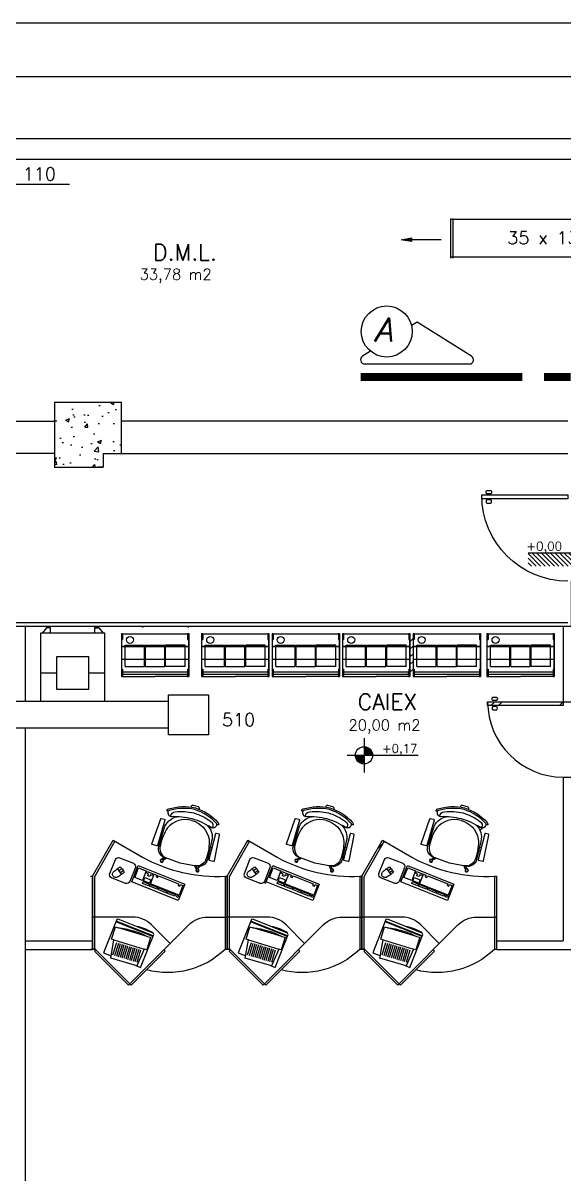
# Model space of a CAD drawing. Extents: x 372.3 to 443.5, y -41.5 to 0.6.
# Drawn here: x 410.67 to 415.7, y -10.1 to 0.59 of the extents above; entities that cross this region are included whole.
import ezdxf
from ezdxf.enums import TextEntityAlignment as Align

# ---------------------------------------------------------------- set-up
doc = ezdxf.new("R2010")
doc.units = 0
doc.header["$MEASUREMENT"] = 0
doc.layers.get('0').update_dxf_attribs({"linetype": 'CONTINUOUS'})
for name, color, linetype in [('A1ALV50', 13, 'CONTINUOUS'), ('A1ALV70', 145, 'CONTINUOUS'), ('A1DIVD', 16, 'CONTINUOUS'), ('A1DIVS', 30, 'CONTINUOUS'), ('A1MOBI', 253, 'CONTINUOUS'), ('A1PORTA', 40, 'CONTINUOUS'), ('A1VISTA10', 10, 'CONTINUOUS'), ('A1VISTA20', 75, 'CONTINUOUS'), ('A2HACHU', 11, 'CONTINUOUS'), ('A2SIMBL', 30, 'CONTINUOUS'), ('A2TXT25', 4, 'CONTINUOUS'), ('A2TXT50', 13, 'CONTINUOUS'), ('AC-DUTOS', 14, 'CONTINUOUS'), ('AC-MOVEIS', 252, 'CONTINUOUS'), ('AC-TEXTO', 7, 'CONTINUOUS'), ('S2MARGF', 4, 'CONTINUOUS'), ('S2MARGG', 9, 'CONTINUOUS')]:
    doc.layers.add(name, color=color, linetype=linetype)
doc.styles.add('ROMANS', font='ROMANS.SHX')
doc.styles.add('SIMPLEX-08', font='simplex.shx', dxfattribs={"height": 0.08})
doc.styles.add('SIMPLEX-10', font='simplex.shx', dxfattribs={"height": 0.1})
doc.styles.add('SIMPLEX-15', font='simplex.shx', dxfattribs={"height": 0.15})

# ---------------------------------------------------------------- blocks, each defined once
blk = doc.blocks.new('NIV-2')
at = {"layer": 'A2HACHU'}
h = blk.add_hatch(dxfattribs=at)
h.set_pattern_fill('ANSI31', color=256, scale=0.24, style=0)
h.set_pattern_definition([(135, (11.883554, -8.99856), (0.021213203, 0.021213203), [])])
h.paths.add_polyline_path([(-0.405, -0.12), (0, -0.12), (0, -0.24), (-0.405, -0.24)])
h.paths.add_polyline_path([(0, 0), (0.405, 0), (0.405, -0.12), (0, -0.12)])
for p, q in [((0, 0), (0, -0.12)), ((0.405, 0), (0, 0)), ((0, -0.12), (-0.405, -0.12))]:
    blk.add_line(p, q)
at = {"layer": 'A2TXT25', "style": 'SIMPLEX-08'}
for p in [(-0.01, 0.03), (-0.42, -0.095)]:
    blk.add_attdef('+0.00', p, '', height=0.08, dxfattribs=at)
blk = doc.blocks.new('P-P080E')
at = {"color": 1}
for points in [[(-0.042, 0.754), (-0.042, 0.715, 0.363892), (-0.01, 0.715), (-0.01, 0.754, 0.363892)], [(0.077, 0.754), (0.077, 0.715, -0.363892), (0.045, 0.715), (0.045, 0.754, -0.363892)]]:
    blk.add_lwpolyline(points, format="xyb", close=True, dxfattribs=at)
blk.add_lwpolyline([(0, 0.8), (0, 0), (0.035, 0), (0.035, 0.8)], close=True)
blk.add_arc((0, 0), 0.8, 0, 90, dxfattribs=at)

msp = doc.modelspace()

# ---------------------------------------------------------------- hatches: boundary and pattern name
at = {"layer": 'A2HACHU'}
h = msp.add_hatch(dxfattribs=at)
h.set_pattern_fill('AR-CONC,_O', color=256, scale=0.05, double=1)
h.set_pattern_definition([(50, (387.43742, -23.28168), (0.35863, -0.031376), [0.0375, -0.4125]), (355, (387.43742, -23.28168), (-0.0693757, 0.376096), [0.03, -0.33]), (100.4514, (387.4673, -23.2843), (0.2892547, 0.3447198), [0.03187, -0.350571]), (46.1842, (387.4374, -23.1817), (0.5336205, -0.0827595), [0.05625, -0.61875]), (96.6356, (387.4819, -23.1886), (0.467331, 0.487059), [0.047805, -0.5258565]), (351.1842, (387.4374, -23.1817), (0.467331, 0.487059), [0.045, -0.495]), (21, (387.48742, -23.20668), (0.2984535, -0.2013094), [0.0375, -0.4125]), (326, (387.48742, -23.20668), (0.1216577, 0.362575), [0.03, -0.33]), (71.4514, (387.5123, -23.22346), (0.4201113, 0.1612652), [0.03187, -0.350571]), (37.5, (387.43742, -23.28168), (0.00607993, 0.16644693), [0, -0.326, 0, -0.335, 0, -0.33125]), (7.5, (387.43742, -23.28168), (0.1315348, 0.1972059), [0, -0.191, 0, -0.3185, 0, -0.12625]), (327.5, (387.32592, -23.28168), (0.2669112, -0.01127744), [0, -0.125, 0, -0.39, 0, -0.5175]), (317.5, (387.27592, -23.28168), (0.291593, 0.0500525), [0, -0.1625, 0, -0.259, 0, -0.3675])])
h.paths.add_polyline_path([(410.968, -2.935), (410.968, -3.535), (411.418, -3.535), (411.418, -3.41), (411.588, -3.41), (411.588, -2.935)])
at = {"layer": 'AC-TEXTO', "ltscale": 0.2}
msp.add_hatch(color=256, dxfattribs=at).paths.add_polyline_path([(414.185, -1.424), (414.281, -1.439), (414.281, -1.407)])

# ---------------------------------------------------------------- linework, layer by layer
at = {"layer": 'A1ALV50', "ltscale": 0.2}
for p, q in [((383.514, -0.485), (430.502, -0.485)), ((383.232, -0.675), (420.693, -0.675)), ((406.742, -3.11), (410.968, -3.11)), ((410.968, -3.41), (406.742, -3.41))]:
    msp.add_line(p, q, dxfattribs=at)
at = {"layer": 'A1ALV50'}
for p, q in [((415.734, -3.11), (411.588, -3.11)), ((411.588, -3.41), (415.734, -3.41))]:
    msp.add_line(p, q, dxfattribs=at)
at = {"layer": 'A1ALV70'}
for p, q in [((410.968, -2.935), (410.968, -3.535)), ((411.588, -2.935), (410.968, -2.935)), ((411.418, -3.41), (411.418, -3.535)), ((410.968, -3.535), (411.418, -3.535))]:
    msp.add_line(p, q, dxfattribs=at)
at = {"layer": 'A1ALV70', "ltscale": 0.2}
for p, q in [((411.588, -3.41), (411.588, -2.935)), ((411.418, -3.41), (411.588, -3.41))]:
    msp.add_line(p, q, dxfattribs=at)
at = {"layer": 'A1DIVD'}
for p, q in [((415.689, -5.013), (415.689, -5.713)), ((415.689, -5.013), (415.689, -5.713)), ((415.689, -5.713), (415.769, -5.713)), ((415.689, -6.413), (415.769, -6.413)), ((415.689, -6.413), (415.689, -7.933)), ((415.689, -6.413), (415.689, -7.933)), ((410.695, -7.933), (411.32, -7.933)), ((410.695, -8.013), (411.32, -8.013)), ((415.07, -7.933), (415.689, -7.933)), ((415.07, -8.013), (415.769, -8.013))]:
    msp.add_line(p, q, dxfattribs=at)
msp.add_lwpolyline([(414.989, -5.713), (415.689, -5.713), (415.689, -5.748), (414.989, -5.748)], close=True, dxfattribs=at)
at = {"layer": 'A1DIVS'}
for p, q in [((408.899, -4.978), (415.734, -4.978)), ((410.695, -5.013), (410.695, -5.71)), ((415.02, -5.748), (415.055, -5.713)), ((415.09, -5.748), (415.125, -5.713)), ((415.656, -5.748), (415.689, -5.715)), ((410.695, -5.96), (410.695, -10.71))]:
    msp.add_line(p, q, dxfattribs=at)
msp.add_lwpolyline([(408.899, -4.978), (408.899, -5.013), (415.769, -5.013), (415.769, -4.594)], dxfattribs=at)
at = {"layer": 'A1MOBI'}
for p, q in [((411.784, -5.023), (411.795, -5.013)), ((412.208, -5.023), (412.219, -5.013)), ((411.436, -5.076), (410.836, -5.076)), ((410.836, -5.076), (410.836, -5.71)), ((410.894, -5.026), (410.854, -5.076)), ((410.894, -5.026), (410.894, -5.023)), ((410.929, -5.023), (410.894, -5.023)), ((410.929, -5.026), (410.894, -5.026)), ((410.929, -5.076), (410.929, -5.023)), ((411.343, -5.023), (411.378, -5.023)), ((411.343, -5.076), (411.343, -5.023)), ((411.343, -5.026), (411.378, -5.026)), ((411.378, -5.026), (411.378, -5.023)), ((411.378, -5.026), (411.418, -5.076)), ((411.436, -5.71), (411.436, -5.076)), ((411.588, -5.08), (411.588, -5.48)), ((411.588, -5.08), (411.598, -5.08)), ((411.598, -5.08), (411.598, -5.135)), ((411.598, -5.082), (412.203, -5.082)), ((412.201, -5.08), (412.201, -5.08)), ((412.203, -5.08), (412.203, -5.135)), ((412.203, -5.08), (412.213, -5.08)), ((412.213, -5.08), (412.213, -5.48)), ((412.333, -5.08), (412.333, -5.48)), ((412.333, -5.08), (412.343, -5.08)), ((412.343, -5.08), (412.343, -5.135)), ((412.343, -5.082), (412.948, -5.082)), ((412.946, -5.08), (412.946, -5.08)), ((412.948, -5.08), (412.948, -5.135)), ((412.948, -5.08), (412.958, -5.08)), ((412.958, -5.08), (412.958, -5.48)), ((412.988, -5.08), (412.988, -5.48)), ((412.988, -5.08), (412.998, -5.08)), ((412.998, -5.08), (412.998, -5.135)), ((412.998, -5.082), (413.603, -5.082)), ((413.601, -5.08), (413.601, -5.08)), ((413.603, -5.08), (413.603, -5.135)), ((413.603, -5.08), (413.613, -5.08)), ((413.613, -5.08), (413.613, -5.48)), ((413.642, -5.08), (413.642, -5.48)), ((413.642, -5.08), (413.652, -5.08)), ((413.652, -5.08), (413.652, -5.135)), ((413.652, -5.082), (414.257, -5.082)), ((414.255, -5.08), (414.255, -5.08)), ((414.257, -5.08), (414.257, -5.135)), ((414.257, -5.08), (414.267, -5.08)), ((414.267, -5.08), (414.267, -5.48)), ((414.267, -5.157), (414.297, -5.127)), ((414.297, -5.08), (414.297, -5.48)), ((414.297, -5.08), (414.307, -5.08)), ((414.307, -5.08), (414.307, -5.135)), ((414.307, -5.082), (414.912, -5.082)), ((414.91, -5.08), (414.91, -5.08)), ((414.912, -5.08), (414.912, -5.135)), ((414.912, -5.08), (414.922, -5.08)), ((414.922, -5.08), (414.922, -5.48)), ((414.983, -5.08), (414.983, -5.48)), ((414.983, -5.08), (414.993, -5.08)), ((414.993, -5.08), (414.993, -5.135)), ((414.993, -5.082), (415.598, -5.082)), ((415.596, -5.08), (415.596, -5.08)), ((415.598, -5.08), (415.598, -5.135)), ((415.598, -5.08), (415.608, -5.08)), ((415.608, -5.08), (415.608, -5.48)), ((411.588, -5.135), (411.598, -5.135)), ((411.591, -5.41), (411.591, -5.135)), ((411.591, -5.199), (412.21, -5.199)), ((411.591, -5.201), (412.21, -5.201)), ((411.622, -5.387), (411.622, -5.187)), ((411.622, -5.187), (411.802, -5.187)), ((411.802, -5.387), (411.802, -5.187)), ((411.811, -5.387), (411.811, -5.187)), ((411.811, -5.187), (411.991, -5.187)), ((411.991, -5.387), (411.991, -5.187)), ((411.999, -5.387), (411.999, -5.187)), ((412.179, -5.187), (411.999, -5.187)), ((412.179, -5.387), (412.179, -5.187)), ((412.203, -5.135), (412.213, -5.135)), ((412.21, -5.135), (412.21, -5.41)), ((412.333, -5.135), (412.343, -5.135)), ((412.336, -5.41), (412.336, -5.135)), ((412.336, -5.199), (412.955, -5.199)), ((412.336, -5.201), (412.955, -5.201)), ((412.367, -5.387), (412.367, -5.187)), ((412.367, -5.187), (412.547, -5.187)), ((412.547, -5.387), (412.547, -5.187)), ((412.556, -5.387), (412.556, -5.187)), ((412.556, -5.187), (412.736, -5.187)), ((412.736, -5.387), (412.736, -5.187)), ((412.743, -5.196), (412.752, -5.187)), ((412.743, -5.387), (412.743, -5.187)), ((412.923, -5.187), (412.743, -5.187)), ((412.923, -5.387), (412.923, -5.187)), ((412.948, -5.135), (412.958, -5.135)), ((412.955, -5.135), (412.955, -5.41)), ((412.988, -5.135), (412.998, -5.135)), ((412.991, -5.41), (412.991, -5.135)), ((412.991, -5.199), (413.61, -5.199)), ((412.991, -5.201), (413.61, -5.201)), ((413.021, -5.387), (413.021, -5.187)), ((413.021, -5.187), (413.201, -5.187)), ((413.201, -5.387), (413.201, -5.187)), ((413.21, -5.387), (413.21, -5.187)), ((413.21, -5.187), (413.39, -5.187)), ((413.39, -5.387), (413.39, -5.187)), ((413.398, -5.387), (413.398, -5.187)), ((413.578, -5.187), (413.398, -5.187)), ((413.578, -5.387), (413.578, -5.187)), ((413.603, -5.135), (413.613, -5.135)), ((413.61, -5.135), (413.61, -5.41)), ((413.642, -5.135), (413.652, -5.135)), ((413.645, -5.41), (413.645, -5.135)), ((413.645, -5.199), (414.264, -5.199)), ((413.645, -5.201), (414.264, -5.201)), ((413.676, -5.387), (413.676, -5.187)), ((413.676, -5.187), (413.856, -5.187)), ((413.856, -5.387), (413.856, -5.187)), ((413.865, -5.387), (413.865, -5.187)), ((413.865, -5.187), (414.045, -5.187)), ((414.045, -5.387), (414.045, -5.187)), ((414.053, -5.387), (414.053, -5.187)), ((414.233, -5.187), (414.053, -5.187)), ((414.233, -5.387), (414.233, -5.187)), ((414.257, -5.135), (414.267, -5.135)), ((414.264, -5.135), (414.264, -5.41)), ((414.267, -5.227), (414.297, -5.198)), ((414.297, -5.135), (414.307, -5.135)), ((414.3, -5.41), (414.3, -5.135)), ((414.3, -5.199), (414.919, -5.199)), ((414.3, -5.201), (414.919, -5.201)), ((414.331, -5.387), (414.331, -5.187)), ((414.331, -5.187), (414.511, -5.187)), ((414.511, -5.387), (414.511, -5.187)), ((414.519, -5.387), (414.519, -5.187)), ((414.519, -5.187), (414.699, -5.187)), ((414.699, -5.387), (414.699, -5.187)), ((414.707, -5.387), (414.707, -5.187)), ((414.887, -5.187), (414.707, -5.187)), ((414.887, -5.387), (414.887, -5.187)), ((414.912, -5.135), (414.922, -5.135)), ((414.919, -5.135), (414.919, -5.41)), ((414.983, -5.135), (414.993, -5.135)), ((414.986, -5.41), (414.986, -5.135)), ((414.986, -5.199), (415.605, -5.199)), ((414.986, -5.201), (415.605, -5.201)), ((415.016, -5.387), (415.016, -5.187)), ((415.016, -5.187), (415.196, -5.187)), ((415.196, -5.387), (415.196, -5.187)), ((415.205, -5.387), (415.205, -5.187)), ((415.205, -5.187), (415.385, -5.187)), ((415.385, -5.387), (415.385, -5.187)), ((415.393, -5.387), (415.393, -5.187)), ((415.573, -5.187), (415.393, -5.187)), ((415.573, -5.387), (415.573, -5.187)), ((415.598, -5.135), (415.608, -5.135)), ((415.605, -5.135), (415.605, -5.41)), ((411.591, -5.317), (412.21, -5.317)), ((411.591, -5.319), (412.21, -5.319)), ((412.336, -5.317), (412.955, -5.317)), ((412.336, -5.319), (412.955, -5.319)), ((412.991, -5.317), (413.61, -5.317)), ((412.991, -5.319), (413.61, -5.319)), ((413.645, -5.317), (414.264, -5.317)), ((413.645, -5.319), (414.264, -5.319)), ((414.267, -5.298), (414.297, -5.268)), ((414.267, -5.369), (414.297, -5.339)), ((414.3, -5.317), (414.919, -5.317)), ((414.3, -5.319), (414.919, -5.319)), ((414.986, -5.317), (415.605, -5.317)), ((414.986, -5.319), (415.605, -5.319)), ((410.836, -5.446), (410.986, -5.446)), ((411.286, -5.446), (411.436, -5.446)), ((411.588, -5.41), (411.598, -5.41)), ((411.598, -5.41), (411.598, -5.48)), ((411.598, -5.437), (412.203, -5.437)), ((411.622, -5.387), (411.802, -5.387)), ((411.811, -5.387), (411.991, -5.387)), ((412.179, -5.387), (411.999, -5.387)), ((412.203, -5.41), (412.213, -5.41)), ((412.203, -5.41), (412.203, -5.48)), ((412.333, -5.41), (412.343, -5.41)), ((412.343, -5.41), (412.343, -5.48)), ((412.343, -5.437), (412.948, -5.437)), ((412.367, -5.387), (412.547, -5.387)), ((412.556, -5.387), (412.736, -5.387)), ((412.923, -5.387), (412.743, -5.387)), ((412.948, -5.41), (412.958, -5.41)), ((412.948, -5.41), (412.948, -5.48)), ((412.988, -5.41), (412.998, -5.41)), ((412.998, -5.41), (412.998, -5.48)), ((412.998, -5.437), (413.603, -5.437)), ((413.021, -5.387), (413.201, -5.387)), ((413.21, -5.387), (413.39, -5.387)), ((413.578, -5.387), (413.398, -5.387)), ((413.603, -5.41), (413.613, -5.41)), ((413.603, -5.41), (413.603, -5.48)), ((413.642, -5.41), (413.652, -5.41)), ((413.652, -5.41), (413.652, -5.48)), ((413.652, -5.437), (414.257, -5.437)), ((413.676, -5.387), (413.856, -5.387)), ((413.865, -5.387), (414.045, -5.387)), ((414.233, -5.387), (414.053, -5.387)), ((414.247, -5.46), (414.257, -5.449)), ((414.257, -5.41), (414.267, -5.41)), ((414.257, -5.41), (414.257, -5.48)), ((414.267, -5.439), (414.297, -5.41)), ((414.297, -5.41), (414.307, -5.41)), ((414.307, -5.41), (414.307, -5.48)), ((414.307, -5.437), (414.912, -5.437)), ((414.331, -5.387), (414.511, -5.387)), ((414.519, -5.387), (414.699, -5.387)), ((414.887, -5.387), (414.707, -5.387)), ((414.912, -5.41), (414.922, -5.41)), ((414.912, -5.41), (414.912, -5.48)), ((414.983, -5.41), (414.993, -5.41)), ((414.993, -5.41), (414.993, -5.48)), ((414.993, -5.437), (415.598, -5.437)), ((415.016, -5.387), (415.196, -5.387)), ((415.205, -5.387), (415.385, -5.387)), ((415.573, -5.387), (415.393, -5.387)), ((415.598, -5.41), (415.608, -5.41)), ((415.598, -5.41), (415.598, -5.48)), ((411.588, -5.48), (411.598, -5.48)), ((412.203, -5.46), (411.598, -5.46)), ((411.598, -5.48), (411.9, -5.48)), ((412.203, -5.48), (411.901, -5.48)), ((412.203, -5.48), (412.213, -5.48)), ((412.333, -5.48), (412.343, -5.48)), ((412.948, -5.46), (412.343, -5.46)), ((412.343, -5.48), (412.645, -5.48)), ((412.948, -5.48), (412.646, -5.48)), ((412.948, -5.48), (412.958, -5.48)), ((412.988, -5.48), (412.998, -5.48)), ((413.603, -5.46), (412.998, -5.46)), ((412.998, -5.48), (413.3, -5.48)), ((413.603, -5.48), (413.301, -5.48)), ((413.603, -5.48), (413.613, -5.48)), ((413.642, -5.48), (413.652, -5.48)), ((414.257, -5.46), (413.652, -5.46)), ((413.652, -5.48), (413.954, -5.48)), ((414.257, -5.48), (413.955, -5.48)), ((414.257, -5.48), (414.267, -5.48)), ((414.297, -5.48), (414.307, -5.48)), ((414.912, -5.46), (414.307, -5.46)), ((414.307, -5.48), (414.609, -5.48)), ((414.912, -5.48), (414.61, -5.48)), ((414.912, -5.48), (414.922, -5.48)), ((414.983, -5.48), (414.993, -5.48)), ((415.598, -5.46), (414.993, -5.46)), ((414.993, -5.48), (415.295, -5.48)), ((415.598, -5.48), (415.296, -5.48)), ((415.598, -5.48), (415.608, -5.48))]:
    msp.add_line(p, q, dxfattribs=at)
msp.add_lwpolyline([(410.986, -5.596), (411.286, -5.596), (411.286, -5.296), (410.986, -5.296)], close=True, dxfattribs=at)
for centre in [(411.668, -5.14), (412.413, -5.14), (413.067, -5.14), (413.722, -5.14), (414.376, -5.14), (415.062, -5.14)]:
    msp.add_circle(centre, 0.0325, dxfattribs=at)
at = {"layer": 'A1VISTA10'}
for points in [[(415.036, -5.671), (415.074, -5.671, -0.363892), (415.074, -5.703), (415.036, -5.703, -0.363892)], [(415.036, -5.79), (415.074, -5.79, 0.363892), (415.074, -5.758), (415.036, -5.758, 0.363892)]]:
    msp.add_lwpolyline(points, format="xyb", close=True, dxfattribs=at)
msp.add_arc((415.689, -5.713), 0.7, 180, 270, dxfattribs=at)
at = {"layer": 'A1VISTA20', "ltscale": 0.2}
msp.add_line((411.418, -3.535), (411.368, -3.535), dxfattribs=at)
at = {"layer": 'A2SIMBL'}
for p, q in [((413.841, -6.051), (413.841, -6.371)), ((413.685, -6.211), (414.345, -6.211))]:
    msp.add_line(p, q, dxfattribs=at)
at = {"layer": 'A2SIMBL', "const_width": 0.08}
for points in [[(413.801, -6.211, 0.414214), (413.841, -6.251, 1)], [(413.881, -6.211, 0.414214), (413.841, -6.171, 1)]]:
    msp.add_lwpolyline(points, format="xyb", dxfattribs=at)
at = {"layer": 'A2SIMBL'}
msp.add_circle((413.841, -6.211), 0.08, dxfattribs=at)
at = {"layer": 'AC-DUTOS', "color": 7, "ltscale": 0.2}
for p, q in [((414.648, -1.595), (414.648, -1.228)), ((414.668, -1.595), (414.668, -1.228))]:
    msp.add_line(p, q, dxfattribs=at)
at = {"layer": 'AC-DUTOS', "color": 14, "linetype": 'CONTINUOUS', "ltscale": 0.2}
msp.add_line((417.739, -1.237), (414.648, -1.237), dxfattribs=at)
at = {"layer": 'AC-DUTOS', "color": 14, "ltscale": 0.2}
msp.add_line((417.739, -1.587), (414.648, -1.587), dxfattribs=at)
at = {"layer": 'AC-DUTOS', "ltscale": 0.2}
msp.add_lwpolyline([(412.027, -5.65), (412.397, -5.65), (412.397, -6.02), (412.027, -6.02)], close=True, dxfattribs=at)
for points in [[(412.027, -5.71), (410.175, -5.71)], [(412.027, -5.96), (410.175, -5.96)]]:
    msp.add_lwpolyline(points, dxfattribs=at)
at = {"layer": 'AC-MOVEIS'}
for p, q in [((411.97, -6.943), (411.955, -6.939)), ((412.4, -6.878), (412.406, -6.871)), ((413.22, -6.943), (413.205, -6.939)), ((414.47, -6.943), (414.455, -6.939)), ((414.888, -6.864), (414.89, -6.862)), ((414.917, -6.906), (414.937, -6.886)), ((411.96, -6.973), (411.946, -6.969)), ((412.748, -7.025), (412.769, -7.003)), ((413.21, -6.973), (413.196, -6.969)), ((413.967, -7.079), (414.034, -7.012)), ((414.46, -6.973), (414.446, -6.969)), ((411.962, -7.174), (411.98, -7.157)), ((412.406, -7.095), (412.421, -7.099)), ((412.414, -7.064), (412.429, -7.068)), ((413.656, -7.095), (413.671, -7.099)), ((413.664, -7.064), (413.679, -7.068)), ((414.906, -7.095), (414.921, -7.099)), ((414.914, -7.064), (414.929, -7.068)), ((411.59, -7.316), (411.552, -7.263)), ((411.564, -7.281), (411.591, -7.261)), ((411.967, -7.175), (411.948, -7.188)), ((411.978, -7.19), (411.959, -7.204)), ((412.296, -7.265), (412.318, -7.242)), ((412.298, -7.265), (412.308, -7.286)), ((412.84, -7.316), (412.802, -7.263)), ((412.814, -7.281), (412.841, -7.261)), ((413.217, -7.175), (413.198, -7.188)), ((413.228, -7.19), (413.209, -7.204)), ((413.548, -7.265), (413.558, -7.286)), ((414.09, -7.316), (414.052, -7.263)), ((414.064, -7.281), (414.091, -7.261)), ((414.467, -7.175), (414.448, -7.188)), ((414.478, -7.19), (414.459, -7.204)), ((414.788, -7.247), (414.793, -7.243)), ((414.798, -7.265), (414.808, -7.286)), ((411.577, -7.298), (411.604, -7.279)), ((412.281, -7.273), (412.291, -7.294)), ((412.552, -7.333), (412.552, -8.013)), ((412.827, -7.298), (412.854, -7.279)), ((413.531, -7.273), (413.541, -7.294)), ((413.802, -7.333), (413.802, -8.013)), ((414.077, -7.298), (414.104, -7.279)), ((414.781, -7.273), (414.791, -7.294)), ((415.052, -7.333), (415.052, -8.013)), ((412.92, -7.401), (412.936, -7.385)), ((411.88, -7.892), (411.538, -7.756)), ((411.882, -7.888), (411.539, -7.751)), ((413.13, -7.892), (412.788, -7.756)), ((413.132, -7.888), (412.789, -7.751)), ((414.38, -7.892), (414.038, -7.756)), ((414.382, -7.888), (414.039, -7.751)), ((411.542, -7.951), (411.507, -8.068)), ((411.56, -7.957), (411.525, -8.073)), ((411.577, -7.962), (411.542, -8.079)), ((411.594, -7.967), (411.559, -8.084)), ((411.611, -7.972), (411.576, -8.089)), ((411.629, -7.977), (411.593, -8.094)), ((411.646, -7.982), (411.611, -8.099)), ((411.663, -7.988), (411.628, -8.104)), ((411.68, -7.993), (411.645, -8.11)), ((411.697, -7.998), (411.662, -8.115)), ((411.714, -8.003), (411.679, -8.12)), ((411.732, -8.008), (411.697, -8.125)), ((411.749, -8.013), (411.714, -8.13)), ((412.792, -7.951), (412.757, -8.068)), ((412.81, -7.957), (412.775, -8.073)), ((412.827, -7.962), (412.792, -8.079)), ((412.844, -7.967), (412.809, -8.084)), ((412.861, -7.972), (412.826, -8.089)), ((412.879, -7.977), (412.843, -8.094)), ((412.896, -7.982), (412.861, -8.099)), ((412.913, -7.988), (412.878, -8.104)), ((412.93, -7.993), (412.895, -8.11)), ((412.947, -7.998), (412.912, -8.115)), ((412.964, -8.003), (412.929, -8.12)), ((412.982, -8.008), (412.947, -8.125)), ((412.999, -8.013), (412.964, -8.13)), ((413.81, -8.013), (413.82, -8.003)), ((414.042, -7.951), (414.007, -8.068)), ((414.06, -7.957), (414.025, -8.073)), ((414.077, -7.962), (414.042, -8.079)), ((414.094, -7.967), (414.059, -8.084)), ((414.111, -7.972), (414.076, -8.089)), ((414.129, -7.977), (414.093, -8.094)), ((414.146, -7.982), (414.111, -8.099)), ((414.163, -7.988), (414.128, -8.104)), ((414.18, -7.993), (414.145, -8.11)), ((414.197, -7.998), (414.162, -8.115)), ((414.214, -8.003), (414.179, -8.12)), ((414.232, -8.008), (414.197, -8.125)), ((414.249, -8.013), (414.214, -8.13)), ((411.766, -8.019), (411.731, -8.135)), ((413.016, -8.019), (412.981, -8.135)), ((414.266, -8.019), (414.231, -8.135))]:
    msp.add_line(p, q, dxfattribs=at)
at = {"layer": 'AC-MOVEIS', "ltscale": 0.05}
for p, q in [((411.302, -7.333), (411.32, -7.333)), ((411.32, -7.333), (411.32, -8.013)), ((411.32, -8.013), (411.302, -8.013))]:
    msp.add_line(p, q, dxfattribs=at)
at = {"layer": 'AC-MOVEIS'}
for points in [[(412.275, -6.699, -0.132145), (412.485, -6.834, -0.124165), (412.491, -6.847, -1.038498), (412.475, -6.852, -0.208847), (412.452, -6.883, -0.264841), (412.425, -6.883, 0.070376), (412.247, -6.802, 0.070376), (412.052, -6.781, -0.264841), (412.029, -6.768, -0.208847), (412.024, -6.729, -1.038498), (412.013, -6.717, -0.124165), (412.025, -6.709, -0.132145)], [(413.525, -6.699, -0.132145), (413.735, -6.834, -0.124165), (413.741, -6.847, -1.038498), (413.725, -6.852, -0.208847), (413.702, -6.883, -0.264841), (413.675, -6.883, 0.070376), (413.497, -6.802, 0.070376), (413.302, -6.781, -0.264841), (413.279, -6.768, -0.208847), (413.274, -6.729, -1.038498), (413.263, -6.717, -0.124165), (413.275, -6.709, -0.132145)], [(414.775, -6.699, -0.132145), (414.985, -6.834, -0.124165), (414.991, -6.847, -1.038498), (414.975, -6.852, -0.208847), (414.952, -6.883, -0.264841), (414.925, -6.883, 0.070376), (414.747, -6.802, 0.070376), (414.552, -6.781, -0.264841), (414.529, -6.768, -0.208847), (414.524, -6.729, -1.038498), (414.513, -6.717, -0.124165), (414.525, -6.709, -0.132145)], [(411.627, -7.4), (411.497, -7.348, -0.414214), (411.48, -7.309), (411.532, -7.179, -0.414214), (411.571, -7.162), (411.701, -7.214, -0.414214), (411.718, -7.253), (411.666, -7.383, -0.414214)], [(412.877, -7.4), (412.747, -7.348, -0.414214), (412.73, -7.309), (412.782, -7.179, -0.414214), (412.821, -7.162), (412.951, -7.214, -0.414214), (412.968, -7.253), (412.916, -7.383, -0.414214)], [(414.127, -7.4), (413.997, -7.348, -0.414214), (413.98, -7.309), (414.032, -7.179, -0.414214), (414.071, -7.162), (414.201, -7.214, -0.414214), (414.218, -7.253), (414.166, -7.383, -0.414214)], [(411.547, -7.344, -0.092672), (411.533, -7.345, -0.102508), (411.52, -7.341, -0.109899), (411.511, -7.333, -0.109899), (411.506, -7.321, -0.102508), (411.506, -7.308, -0.092672), (411.512, -7.295, -0.027602), (411.548, -7.266, -0.021345), (411.578, -7.246, -0.074902), (411.614, -7.296, -0.021345), (411.586, -7.319, -0.027602)], [(412.797, -7.344, -0.092672), (412.783, -7.345, -0.102508), (412.77, -7.341, -0.109899), (412.761, -7.333, -0.109899), (412.756, -7.321, -0.102508), (412.756, -7.308, -0.092672), (412.762, -7.295, -0.027602), (412.798, -7.266, -0.021345), (412.828, -7.246, -0.074902), (412.864, -7.296, -0.021345), (412.836, -7.319, -0.027602)], [(414.047, -7.344, -0.092672), (414.033, -7.345, -0.102508), (414.02, -7.341, -0.109899), (414.011, -7.333, -0.109899), (414.006, -7.321, -0.102508), (414.006, -7.308, -0.092672), (414.012, -7.295, -0.027602), (414.048, -7.266, -0.021345), (414.078, -7.246, -0.074902), (414.114, -7.296, -0.021345), (414.086, -7.319, -0.027602)], [(411.561, -7.812, -0.09377), (411.829, -7.892), (411.858, -7.901), (411.823, -8.017), (411.8, -8.01), (411.732, -8.167), (411.489, -8.094), (411.519, -7.925), (411.497, -7.919), (411.532, -7.803)], [(412.811, -7.812, -0.09377), (413.079, -7.892), (413.108, -7.901), (413.073, -8.017), (413.05, -8.01), (412.982, -8.167), (412.739, -8.094), (412.769, -7.925), (412.747, -7.919), (412.782, -7.803)], [(414.061, -7.812, -0.09377), (414.329, -7.892), (414.358, -7.901), (414.323, -8.017), (414.3, -8.01), (414.232, -8.167), (413.989, -8.094), (414.019, -7.925), (413.997, -7.919), (414.032, -7.803)]]:
    msp.add_lwpolyline(points, format="xyb", close=True, dxfattribs=at)
for points in [[(412.475, -6.852, 0.054815), (412.475, -6.85, 0.122717), (412.472, -6.844, 0.130999), (412.27, -6.715, 0.130999), (412.031, -6.724, 0.122717), (412.026, -6.727, 0.054815), (412.024, -6.729)], [(412.312, -6.711), (412.313, -6.707, 0.414214), (412.303, -6.689), (412.256, -6.676, 0.414214), (412.237, -6.686), (412.236, -6.691)], [(413.725, -6.852, 0.054815), (413.725, -6.85, 0.122717), (413.722, -6.844, 0.130999), (413.52, -6.715, 0.130999), (413.281, -6.724, 0.122717), (413.276, -6.727, 0.054815), (413.274, -6.729)], [(413.562, -6.711), (413.563, -6.707, 0.414214), (413.553, -6.689), (413.506, -6.676, 0.414214), (413.487, -6.686), (413.486, -6.691)], [(414.975, -6.852, 0.054815), (414.975, -6.85, 0.122717), (414.972, -6.844, 0.130999), (414.77, -6.715, 0.130999), (414.531, -6.724, 0.122717), (414.526, -6.727, 0.054815), (414.524, -6.729)], [(414.812, -6.711), (414.813, -6.707, 0.414214), (414.803, -6.689), (414.756, -6.676, 0.414214), (414.737, -6.686), (414.736, -6.691)], [(412.379, -6.856, -0.290935), (412.426, -7.011), (412.387, -7.178, -0.412043), (412.284, -7.241), (412.135, -7.212), (411.991, -7.161, -0.412043), (411.935, -7.055), (411.986, -6.891, -0.290935), (412.105, -6.781)], [(412.242, -6.817, 0.299563), (412.016, -6.885, 0.095783), (411.95, -7.045, 0.39882), (412.005, -7.165)], [(412.046, -6.775, -0.405482), (412.087, -6.735, -0.077014), (412.262, -6.746, -0.077014), (412.418, -6.825, -0.405482), (412.433, -6.88)], [(412.242, -6.817, -0.297383), (412.402, -6.99, -0.101827), (412.379, -7.162, -0.39882), (412.27, -7.237)], [(413.629, -6.856, -0.290935), (413.676, -7.011), (413.637, -7.178, -0.412043), (413.534, -7.241), (413.385, -7.212), (413.241, -7.161, -0.412043), (413.185, -7.055), (413.236, -6.891, -0.290935), (413.355, -6.781)], [(413.492, -6.817, 0.299563), (413.266, -6.885, 0.095783), (413.2, -7.045, 0.39882), (413.255, -7.165)], [(413.296, -6.775, -0.405482), (413.337, -6.735, -0.077014), (413.512, -6.746, -0.077014), (413.668, -6.825, -0.405482), (413.683, -6.88)], [(413.492, -6.817, -0.297383), (413.652, -6.99, -0.101827), (413.629, -7.162, -0.39882), (413.52, -7.237)], [(414.879, -6.856, -0.290935), (414.926, -7.011), (414.887, -7.178, -0.412043), (414.784, -7.241), (414.635, -7.212), (414.491, -7.161, -0.412043), (414.435, -7.055), (414.486, -6.891, -0.290935), (414.605, -6.781)], [(414.742, -6.817, 0.299563), (414.516, -6.885, 0.095783), (414.45, -7.045, 0.39882), (414.505, -7.165)], [(414.546, -6.775, -0.405482), (414.587, -6.735, -0.077014), (414.762, -6.746, -0.077014), (414.918, -6.825, -0.405482), (414.933, -6.88)], [(414.742, -6.817, -0.297383), (414.902, -6.99, -0.101827), (414.879, -7.162, -0.39882), (414.77, -7.237)], [(411.983, -8.016), (411.996, -8.029), (411.821, -8.203), (411.68, -8.345), (411.667, -8.332), (411.654, -8.345), (411.338, -8.029), (411.351, -8.016), (411.338, -8.003), (411.338, -8.013), (411.32, -8.013), (411.32, -7.333), (411.512, -6.999), (411.785, -7.157, 0.140376), (412.552, -7.333), (412.57, -7.333), (412.57, -8.013), (412.552, -8.013, -0.260355), (411.821, -8.203)], [(413.233, -8.016), (413.246, -8.029), (413.071, -8.203), (412.93, -8.345), (412.917, -8.332), (412.904, -8.345), (412.588, -8.029), (412.601, -8.016), (412.588, -8.003), (412.588, -8.013), (412.57, -8.013), (412.57, -7.333), (412.762, -6.999), (413.035, -7.157, 0.140376), (413.802, -7.333), (413.82, -7.333), (413.82, -8.013), (413.802, -8.013, -0.260355), (413.071, -8.203)], [(414.483, -8.016), (414.496, -8.029), (414.321, -8.203), (414.18, -8.345), (414.167, -8.332), (414.154, -8.345), (413.838, -8.029), (413.851, -8.016), (413.838, -8.003), (413.838, -8.013), (413.82, -8.013), (413.82, -7.333), (414.012, -6.999), (414.285, -7.157, 0.140376), (415.052, -7.333), (415.07, -7.333), (415.07, -8.013), (415.052, -8.013, -0.260355), (414.321, -8.203)], [(412.008, -7.167), (411.986, -7.182), (411.985, -7.181, 0.447214), (411.979, -7.172), (411.977, -7.17), (411.99, -7.161)], [(412.267, -7.237), (412.278, -7.262), (412.28, -7.261, -0.447214), (412.29, -7.256), (412.292, -7.256), (412.285, -7.241)], [(413.258, -7.167), (413.236, -7.182), (413.235, -7.181, 0.447214), (413.229, -7.172), (413.227, -7.17), (413.24, -7.161)], [(413.517, -7.237), (413.528, -7.262), (413.53, -7.261, -0.447214), (413.54, -7.256), (413.542, -7.256), (413.535, -7.241)], [(414.508, -7.167), (414.486, -7.182), (414.485, -7.181, 0.447214), (414.479, -7.172), (414.477, -7.17), (414.49, -7.161)], [(414.767, -7.237), (414.778, -7.262), (414.78, -7.261, -0.447214), (414.79, -7.256), (414.792, -7.256), (414.785, -7.241)], [(412.04, -7.959), (411.868, -7.786, 0.198912), (411.691, -7.713), (411.32, -7.713)], [(411.351, -8.016), (411.667, -8.332), (412.213, -7.786, -0.198912), (412.39, -7.713), (412.57, -7.713)], [(413.29, -7.959), (413.118, -7.786, 0.198912), (412.941, -7.713), (412.57, -7.713)], [(412.601, -8.016), (412.917, -8.332), (413.463, -7.786, -0.198912), (413.64, -7.713), (413.82, -7.713)], [(414.54, -7.959), (414.368, -7.786, 0.198912), (414.191, -7.713), (413.82, -7.713)], [(413.851, -8.016), (414.167, -8.332), (414.713, -7.786, -0.198912), (414.89, -7.713), (415.07, -7.713)]]:
    msp.add_lwpolyline(points, format="xyb", dxfattribs=at)
at = {"layer": 'AC-MOVEIS', "linetype": 'CONTINUOUS'}
for points in [[(411.876, -7.04, -0.414214), (411.872, -7.034), (411.953, -6.802, -0.414214), (411.959, -6.798), (411.987, -6.805, -0.414214), (411.991, -6.812), (411.924, -7.048, -0.414214), (411.917, -7.052)], [(413.126, -7.04, -0.414214), (413.122, -7.034), (413.203, -6.802, -0.414214), (413.209, -6.798), (413.237, -6.805, -0.414214), (413.241, -6.812), (413.174, -7.048, -0.414214), (413.167, -7.052)], [(414.376, -7.04, -0.414214), (414.372, -7.034), (414.453, -6.802, -0.414214), (414.459, -6.798), (414.487, -6.805, -0.414214), (414.491, -6.812), (414.424, -7.048, -0.414214), (414.417, -7.052)], [(412.445, -7.195, 0.414214), (412.452, -7.192), (412.5, -6.951, 0.414214), (412.496, -6.944), (412.468, -6.937, 0.414214), (412.462, -6.94), (412.4, -7.178, 0.414214), (412.404, -7.184)], [(413.695, -7.195, 0.414214), (413.702, -7.192), (413.75, -6.951, 0.414214), (413.746, -6.944), (413.718, -6.937, 0.414214), (413.712, -6.94), (413.65, -7.178, 0.414214), (413.654, -7.184)], [(414.945, -7.195, 0.414214), (414.952, -7.192), (415, -6.951, 0.414214), (414.996, -6.944), (414.968, -6.937, 0.414214), (414.962, -6.94), (414.9, -7.178, 0.414214), (414.904, -7.184)]]:
    msp.add_lwpolyline(points, format="xyb", close=True, dxfattribs=at)
at = {"layer": 'AC-MOVEIS'}
for points in [[(411.528, -7.008), (411.338, -7.338), (411.338, -8.003)], [(412.778, -7.008), (412.588, -7.338), (412.588, -8.003)], [(414.028, -7.008), (413.838, -7.338), (413.838, -8.003)], [(411.723, -8.164), (411.765, -8.181), (411.888, -7.874), (411.882, -7.861), (411.558, -7.731), (411.545, -7.737), (411.423, -8.044), (411.493, -8.072)], [(412.973, -8.164), (413.015, -8.181), (413.138, -7.874), (413.132, -7.861), (412.808, -7.731), (412.795, -7.737), (412.673, -8.044), (412.743, -8.072)], [(414.223, -8.164), (414.265, -8.181), (414.388, -7.874), (414.382, -7.861), (414.058, -7.731), (414.045, -7.737), (413.923, -8.044), (413.993, -8.072)], [(411.829, -7.892), (411.561, -7.812)], [(413.079, -7.892), (412.811, -7.812)], [(414.329, -7.892), (414.061, -7.812)], [(411.519, -7.925), (411.8, -8.01)], [(412.769, -7.925), (413.05, -8.01)], [(414.019, -7.925), (414.3, -8.01)]]:
    msp.add_lwpolyline(points, dxfattribs=at)
for points in [[(411.684, -7.387), (411.745, -7.234), (412.176, -7.406), (412.115, -7.559)], [(411.819, -7.285), (411.784, -7.373), (411.712, -7.344), (411.747, -7.256)], [(412.934, -7.387), (412.995, -7.234), (413.426, -7.406), (413.365, -7.559)], [(413.069, -7.285), (413.034, -7.373), (412.962, -7.344), (412.997, -7.256)], [(414.184, -7.387), (414.245, -7.234), (414.676, -7.406), (414.615, -7.559)], [(414.319, -7.285), (414.284, -7.373), (414.212, -7.344), (414.247, -7.256)], [(411.861, -7.367), (411.849, -7.399), (411.793, -7.377), (411.806, -7.345)], [(411.884, -7.311), (411.877, -7.328), (411.859, -7.321), (411.852, -7.337), (411.833, -7.329), (411.839, -7.313), (411.821, -7.306), (411.828, -7.289)], [(412.12, -7.405), (412.114, -7.421), (412.13, -7.427), (412.136, -7.411), (412.159, -7.421), (412.124, -7.509), (411.857, -7.403), (411.893, -7.314), (411.916, -7.324), (411.91, -7.339), (411.925, -7.346), (411.932, -7.33)], [(413.111, -7.367), (413.099, -7.399), (413.043, -7.377), (413.056, -7.345)], [(413.134, -7.311), (413.127, -7.328), (413.109, -7.321), (413.102, -7.337), (413.083, -7.329), (413.089, -7.313), (413.071, -7.306), (413.078, -7.289)], [(413.37, -7.405), (413.364, -7.421), (413.38, -7.427), (413.386, -7.411), (413.409, -7.421), (413.374, -7.509), (413.107, -7.403), (413.143, -7.314), (413.166, -7.324), (413.16, -7.339), (413.175, -7.346), (413.182, -7.33)], [(414.361, -7.367), (414.349, -7.399), (414.293, -7.377), (414.306, -7.345)], [(414.384, -7.311), (414.377, -7.328), (414.359, -7.321), (414.352, -7.337), (414.333, -7.329), (414.339, -7.313), (414.321, -7.306), (414.328, -7.289)], [(414.62, -7.405), (414.614, -7.421), (414.63, -7.427), (414.636, -7.411), (414.659, -7.421), (414.624, -7.509), (414.357, -7.403), (414.393, -7.314), (414.416, -7.324), (414.41, -7.339), (414.425, -7.346), (414.432, -7.33)], [(411.846, -7.406), (411.839, -7.422), (411.784, -7.4), (411.79, -7.384)], [(411.927, -7.439), (411.921, -7.455), (411.848, -7.426), (411.855, -7.41)], [(412.008, -7.471), (412.002, -7.487), (411.93, -7.458), (411.936, -7.442)], [(412.09, -7.504), (412.083, -7.52), (412.011, -7.491), (412.017, -7.475)], [(413.096, -7.406), (413.089, -7.422), (413.034, -7.4), (413.04, -7.384)], [(413.177, -7.439), (413.171, -7.455), (413.098, -7.426), (413.105, -7.41)], [(413.258, -7.471), (413.252, -7.487), (413.18, -7.458), (413.186, -7.442)], [(413.34, -7.504), (413.333, -7.52), (413.261, -7.491), (413.267, -7.475)], [(414.346, -7.406), (414.339, -7.422), (414.284, -7.4), (414.29, -7.384)], [(414.427, -7.439), (414.421, -7.455), (414.348, -7.426), (414.355, -7.41)], [(414.508, -7.471), (414.502, -7.487), (414.43, -7.458), (414.436, -7.442)], [(414.59, -7.504), (414.583, -7.52), (414.511, -7.491), (414.517, -7.475)], [(412.105, -7.51), (412.121, -7.516), (412.115, -7.532), (412.099, -7.526)], [(413.355, -7.51), (413.371, -7.516), (413.365, -7.532), (413.349, -7.526)], [(414.605, -7.51), (414.621, -7.516), (414.615, -7.532), (414.599, -7.526)]]:
    msp.add_lwpolyline(points, close=True, dxfattribs=at)
for centre in [(411.978, -7.178), (412.287, -7.263), (413.228, -7.178), (413.537, -7.263), (414.478, -7.178), (414.787, -7.263)]:
    msp.add_circle(centre, 0.005, dxfattribs=at)
for centre, radius, start, end in [((411.963, -7.189), 0.015, 47.4809, 23.3012), ((412.294, -7.279), 0.015, 126.2284, 102.0487), ((413.213, -7.189), 0.015, 47.4809, 23.3012), ((413.544, -7.279), 0.015, 126.2284, 102.0487), ((414.463, -7.189), 0.015, 47.4809, 23.3012), ((414.794, -7.279), 0.015, 126.2284, 102.0487), ((411.634, -8.26), 0.47, 58.1403, 78.3716), ((412.884, -8.26), 0.47, 58.1403, 78.3716), ((414.134, -8.26), 0.47, 58.1403, 78.3716)]:
    msp.add_arc(centre, radius, start, end, dxfattribs=at)
at = {"layer": 'AC-TEXTO', "ltscale": 0.2}
for points in [[(409.527, -1.415), (410.214, -0.909), (411.107, -0.909)], [(414.559, -1.424), (414.281, -1.424)]]:
    msp.add_lwpolyline(points, dxfattribs=at)
msp.add_lwpolyline([(414.185, -1.424), (414.281, -1.407), (414.281, -1.439), (414.185, -1.424)], close=True, dxfattribs=at)
at = {"layer": 'AC-TEXTO', "color": 66}
msp.add_lwpolyline([(413.902, -2.459), (413.828, -2.505, 0.753517), (413.848, -2.577), (414.82, -2.577, 0.753517), (414.84, -2.505), (414.334, -2.189), (414.282, -2.221)], format="xyb", dxfattribs=at)
at = {"layer": 'AC-TEXTO', "color": 66, "const_width": 0.075}
for points in [[(415.311, -2.699), (413.811, -2.699)], [(415.761, -2.699), (415.511, -2.699)]]:
    msp.add_lwpolyline(points, dxfattribs=at)
at = {"layer": 'AC-TEXTO', "color": 66}
msp.add_circle((414.052, -2.276), 0.237, dxfattribs=at)
at = {"layer": 'S2MARGF'}
msp.add_lwpolyline([(372.331, -41.462), (443.531, -41.462), (443.531, 0.588), (372.331, 0.588)], close=True, dxfattribs=at)
at = {"layer": 'S2MARGG'}
msp.add_lwpolyline([(443.031, -37.845), (443.031, 0.088), (373.581, 0.088), (373.581, -40.962), (443.031, -40.962)], dxfattribs=at)

# ---------------------------------------------------------------- block references
at = {"layer": 'A1PORTA', "xscale": -1, "rotation": 90}
msp.add_blockref('P-P080E', (415.734, -3.794), dxfattribs=at)
at = {"layer": 'A2SIMBL'}
ref = msp.add_blockref('NIV-2', (415.77, -4.214), dxfattribs=at)
ref.add_attrib('+0.00', '+0,12', (415.761, -4.184), dxfattribs={"layer": 'A2TXT25', "height": 0.08, "style": 'SIMPLEX-08'})
ref.add_attrib('+0.00', '+0,00', (415.35, -4.309), dxfattribs={"layer": 'A2TXT25', "height": 0.08, "style": 'SIMPLEX-08'})

# ---------------------------------------------------------------- texts
at = {"layer": 'A2TXT25'}
for s, height, style, p in [('33,78 m2', 0.1, 'SIMPLEX-10', (411.758, -1.795)), ('20,00 m2', 0.1, 'SIMPLEX-10', (413.697, -5.98)), ('+0,17', 0.08, 'SIMPLEX-08', (414.008, -6.187))]:
    msp.add_text(s, height=height, dxfattribs=dict(at, style=style)).set_placement(p)
at = {"layer": 'A2TXT50', "style": 'SIMPLEX-15'}
for s, p in [('D.M.L.', (411.883, -1.616)), ('CAIEX', (413.784, -5.789))]:
    msp.add_text(s, height=0.15, dxfattribs=at).set_placement(p)
at = {"layer": 'AC-TEXTO', "style": 'ROMANS'}
for s, p in [('30 x 110', (410.214, -0.873)), ('35 x 130', (415.171, -1.466)), ('510', (412.522, -5.941))]:
    msp.add_text(s, height=0.12, dxfattribs=at).set_placement(p)
at = {"layer": 'AC-TEXTO', "color": 66, "style": 'ROMANS', "oblique": 15, "flags": 8}
msp.add_attdef('A', text='A', height=0.22, dxfattribs=at).set_placement((414.017, -2.368), align=Align.CENTER)

doc.saveas('drawing.dxf')
